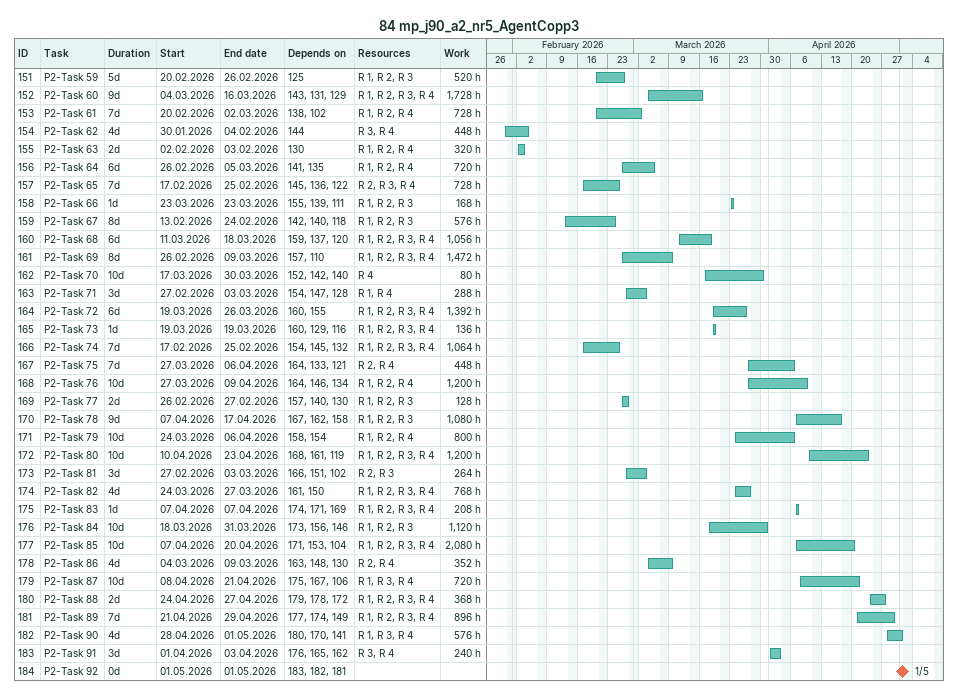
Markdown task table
84 mp_j90_a2_nr5_AgentCopp3

| ID | Task | Duration | Start | Finish | Predecessors | Resources | Work (h) |
|---|---|---|---|---|---|---|---|
| 151 | P2-Task 59 | 5d | 2026-02-20 | 2026-02-26 | 125 | R 1, R 2, R 3 | 520 |
| 152 | P2-Task 60 | 9d | 2026-03-04 | 2026-03-16 | 143, 131, 129 | R 1, R 2, R 3, R 4 | 1728 |
| 153 | P2-Task 61 | 7d | 2026-02-20 | 2026-03-02 | 138, 102 | R 1, R 2, R 4 | 728 |
| 154 | P2-Task 62 | 4d | 2026-01-30 | 2026-02-04 | 144 | R 3, R 4 | 448 |
| 155 | P2-Task 63 | 2d | 2026-02-02 | 2026-02-03 | 130 | R 1, R 2, R 4 | 320 |
| 156 | P2-Task 64 | 6d | 2026-02-26 | 2026-03-05 | 141, 135 | R 1, R 2, R 4 | 720 |
| 157 | P2-Task 65 | 7d | 2026-02-17 | 2026-02-25 | 145, 136, 122 | R 2, R 3, R 4 | 728 |
| 158 | P2-Task 66 | 1d | 2026-03-23 | 2026-03-23 | 155, 139, 111 | R 1, R 2, R 3 | 168 |
| 159 | P2-Task 67 | 8d | 2026-02-13 | 2026-02-24 | 142, 140, 118 | R 1, R 2, R 3 | 576 |
| 160 | P2-Task 68 | 6d | 2026-03-11 | 2026-03-18 | 159, 137, 120 | R 1, R 2, R 3, R 4 | 1056 |
| 161 | P2-Task 69 | 8d | 2026-02-26 | 2026-03-09 | 157, 110 | R 1, R 2, R 3, R 4 | 1472 |
| 162 | P2-Task 70 | 10d | 2026-03-17 | 2026-03-30 | 152, 142, 140 | R 4 | 80 |
| 163 | P2-Task 71 | 3d | 2026-02-27 | 2026-03-03 | 154, 147, 128 | R 1, R 4 | 288 |
| 164 | P2-Task 72 | 6d | 2026-03-19 | 2026-03-26 | 160, 155 | R 1, R 2, R 3, R 4 | 1392 |
| 165 | P2-Task 73 | 1d | 2026-03-19 | 2026-03-19 | 160, 129, 116 | R 1, R 2, R 3, R 4 | 136 |
| 166 | P2-Task 74 | 7d | 2026-02-17 | 2026-02-25 | 154, 145, 132 | R 1, R 2, R 3, R 4 | 1064 |
| 167 | P2-Task 75 | 7d | 2026-03-27 | 2026-04-06 | 164, 133, 121 | R 2, R 4 | 448 |
| 168 | P2-Task 76 | 10d | 2026-03-27 | 2026-04-09 | 164, 146, 134 | R 1, R 2, R 4 | 1200 |
| 169 | P2-Task 77 | 2d | 2026-02-26 | 2026-02-27 | 157, 140, 130 | R 1, R 2, R 3 | 128 |
| 170 | P2-Task 78 | 9d | 2026-04-07 | 2026-04-17 | 167, 162, 158 | R 1, R 2, R 3 | 1080 |
| 171 | P2-Task 79 | 10d | 2026-03-24 | 2026-04-06 | 158, 154 | R 1, R 2, R 4 | 800 |
| 172 | P2-Task 80 | 10d | 2026-04-10 | 2026-04-23 | 168, 161, 119 | R 1, R 2, R 3, R 4 | 1200 |
| 173 | P2-Task 81 | 3d | 2026-02-27 | 2026-03-03 | 166, 151, 102 | R 2, R 3 | 264 |
| 174 | P2-Task 82 | 4d | 2026-03-24 | 2026-03-27 | 161, 150 | R 1, R 2, R 3, R 4 | 768 |
| 175 | P2-Task 83 | 1d | 2026-04-07 | 2026-04-07 | 174, 171, 169 | R 1, R 2, R 3, R 4 | 208 |
| 176 | P2-Task 84 | 10d | 2026-03-18 | 2026-03-31 | 173, 156, 146 | R 1, R 2, R 3 | 1120 |
| 177 | P2-Task 85 | 10d | 2026-04-07 | 2026-04-20 | 171, 153, 104 | R 1, R 2, R 3, R 4 | 2080 |
| 178 | P2-Task 86 | 4d | 2026-03-04 | 2026-03-09 | 163, 148, 130 | R 2, R 4 | 352 |
| 179 | P2-Task 87 | 10d | 2026-04-08 | 2026-04-21 | 175, 167, 106 | R 1, R 3, R 4 | 720 |
| 180 | P2-Task 88 | 2d | 2026-04-24 | 2026-04-27 | 179, 178, 172 | R 1, R 2, R 3, R 4 | 368 |
| 181 | P2-Task 89 | 7d | 2026-04-21 | 2026-04-29 | 177, 174, 149 | R 1, R 2, R 3, R 4 | 896 |
| 182 | P2-Task 90 | 4d | 2026-04-28 | 2026-05-01 | 180, 170, 141 | R 1, R 3, R 4 | 576 |
| 183 | P2-Task 91 | 3d | 2026-04-01 | 2026-04-03 | 176, 165, 162 | R 3, R 4 | 240 |
| 184 | P2-Task 92 | 0d | 2026-05-01 | 2026-05-01 | 183, 182, 181 |  |  |
